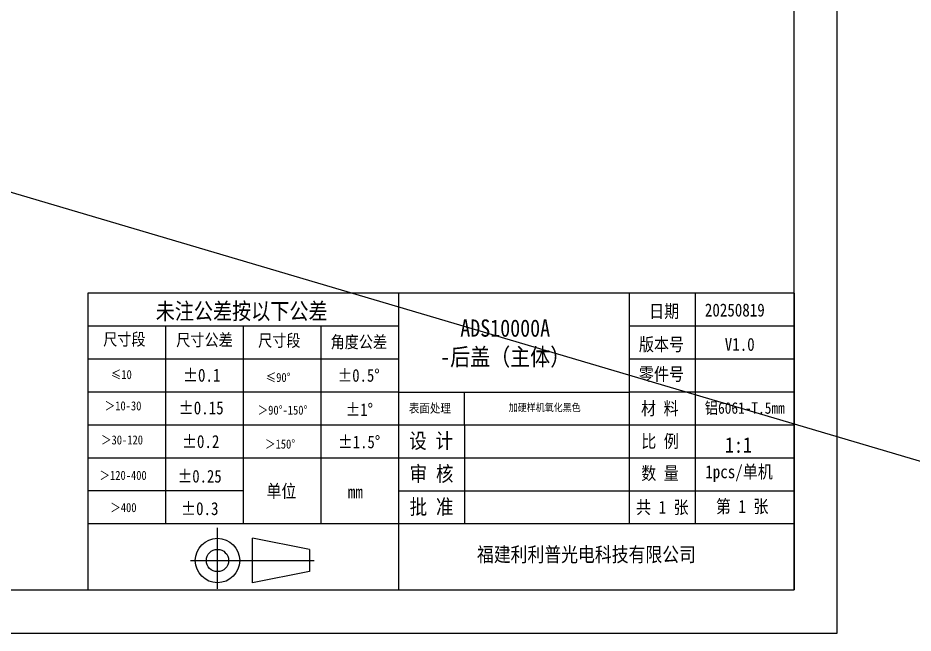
# Model space of a CAD drawing. Header units: millimetres. Extents: x -177 to 18421, y -5017 to 3255.
# Drawn here: x 2684 to 3202, y 1112 to 1468 of the extents above; entities that cross this region are included whole.
import ezdxf

# ---------------------------------------------------------------- set-up
doc = ezdxf.new("R2010")
doc.units = ezdxf.units.MM
doc.header["$LTSCALE"] = 46.255
doc.layers.get('0').update_dxf_attribs({"linetype": 'CONTINUOUS'})
doc.styles.get("Standard").update_dxf_attribs({"font": 'txt', "width": 0.85})

msp = doc.modelspace()

# ---------------------------------------------------------------- linework, layer by layer
for p, q in [((-176.891, 2211.998), (3543.087, 1111.998)), ((3133.287, 1308.799), (2724.092, 1308.799)), ((2724.092, 1308.799), (2724.092, 1136.998)), ((2904.092, 1308.799), (2904.092, 1136.998)), ((3037.652, 1308.799), (3037.652, 1175.176)), ((3076.02, 1308.799), (3076.02, 1175.812)), ((3133.287, 1308.799), (3133.287, 1136.998)), ((2904.092, 1289.71), (2724.092, 1289.71)), ((2769.092, 1289.71), (2769.092, 1175.202)), ((2814.092, 1289.71), (2814.092, 1175.202)), ((2859.092, 1289.71), (2859.092, 1175.202)), ((3133.287, 1289.71), (3037.652, 1289.71)), ((2904.092, 1270.621), (2724.092, 1270.621)), ((3133.287, 1270.621), (3037.652, 1270.621)), ((2904.092, 1251.532), (2724.092, 1251.532)), ((2904.092, 1251.532), (3037.652, 1251.532)), ((2942.27, 1232.443), (2942.27, 1251.532)), ((3133.287, 1251.532), (3037.652, 1251.532)), ((2904.092, 1232.443), (2724.092, 1232.443)), ((3133.287, 1232.443), (2904.092, 1232.443)), ((2942.27, 1232.443), (2942.27, 1175.176)), ((3133.287, 1213.354), (2724.092, 1213.354)), ((2814.092, 1194.291), (2724.092, 1194.291)), ((3133.287, 1194.265), (2904.092, 1194.265)), ((2904.092, 1175.202), (2724.092, 1175.202)), ((3133.287, 1175.176), (2904.092, 1175.176)), ((2852.526, 1160.445), (2819.45, 1166.88)), ((2852.526, 1160.445), (2852.526, 1147.574)), ((2852.526, 1147.574), (2819.45, 1141.139)), ((2724.092, 1136.998), (3133.287, 1136.998))]:
    msp.add_line(p, q)
at = {"lineweight": -3}
for p, q in [((2799.239, 1137.559), (2799.239, 1172.911)), ((2819.45, 1141.139), (2819.45, 1166.88)), ((2783.53, 1154.009), (2855.315, 1154.009))]:
    msp.add_line(p, q, dxfattribs=at)
at = {"color": 7, "linetype": 'Continuous'}
for points in [[(1608.287, 1111.998), (3158.287, 1111.998), (3158.287, 2211.998), (1608.287, 2211.998)], [(1633.287, 1136.998), (3133.287, 1136.998), (3133.287, 2186.998), (1633.287, 2186.998)]]:
    msp.add_lwpolyline(points, close=True, dxfattribs=at)
at = {"lineweight": -3}
for radius in [12.871, 6.435]:
    msp.add_circle((2799.239, 1154.009), radius, dxfattribs=at)

# ---------------------------------------------------------------- texts
for s, insert, char_height, width, attachment_point in [('{\\f宋体|b0|i0|c134|p54;未注公差按以下公差}', (2813.249, 1297.855), 9.5445, 169.57989, 5), ('{\\fSimSun|b0|i0|c134|p54;日期}', (3057.964, 1297.926), 7.5, 56.7, 5), ('{\\fSimSun|b0|i0|c0|p54;20250\\fSimSun|b0|i0|c134|p54;819}', (3081.573, 1302.809), 7.5, 47.64523, 1), ('{\\fSimSun|b0|i0|c134|p54;ADS10000A\\P-后盖（主体）}', (2965.908, 1279.617), 10, 104.15153, 5), ('{\\fSimSun|b0|i0|c134|p54;版本号}', (3056.414, 1278.73), 7.5, 56.7, 5), ('{\\fSimSun|b0|i0|c0|p2;V\\fSimSun|b0|i0|c134|p2;1.0}', (3093.07, 1282.933), 7.5, 47.64523, 1), ('{\\fSimSun|b0|i0|c134|p54;零件号}', (3056.412, 1261.508), 7.5, 57.267, 5), ('{\\fSimSun|b0|i0|c134|p54;表面处理}', (2922.268, 1241.918), 5.25, 37.6936, 5), ('{\\fSimSun|b0|i0|c134|p54;材 料}', (3055.465, 1241.67), 7.5, 57.267, 5), ('{\\fSimSun|b0|i0|c134|p54;铝6061-T.5mm}', (3104.655, 1241.981), 6.6813, 57.267, 5), ('{\\fSimSun|b0|i0|c134|p54;设 计}', (2922.987, 1222.817), 8.78094, 37.6936, 5), ('{\\fSimSun|b0|i0|c134|p54;比 例}', (3055.596, 1222.71), 7.5, 57.267, 5), ('{\\f宋体|b0|i0|c134|p54;审 核}', (2923.259, 1203.767), 8.78094, 38.178, 5), ('{\\fSimSun|b0|i0|c134|p54;数 量}', (3055.589, 1204.124), 7.5, 81, 5), ('{\\fSimSun|b0|i0|c134|p54;1pcs/单机}', (3101.357, 1204.349), 7.5, 57.267, 5), ('{\\fSimSun|b0|i0|c134|p54;单位}', (2836.278, 1193.839), 7.5, 37.6936, 5), ('{\\fSimSun|b0|i0|c134|p54;mm}', (2879.123, 1193.756), 7.5, 37.6936, 5), ('{\\f宋体|b0|i0|c134|p54;批 准}', (2923.259, 1184.597), 8.78094, 38.178, 5), ('{\\fSimSun|b0|i0|c134|p54;\\H0.85412x;共 1 张\\H1.17079x; }', (3056.908, 1184.399), 8.78094, 38.69293, 5), ('{\\fSimSun|b0|i0|c134|p54;\\H0.85412x;第 1 张\\H1.17079x; }', (3103.188, 1184.916), 8.78094, 41.14746, 5), ('{\\fSimSun|b1|i0|c134|p54;   福建利利普光电科技有限公司}', (3005.673, 1157.05), 8.41825, 188.78327, 5)]:
    msp.add_mtext(s, dxfattribs=dict(insert=insert, char_height=char_height, width=width, attachment_point=attachment_point))
at = {"lineweight": -3, "attachment_point": 5}
for s, insert, char_height, width in [('{\\fSimSun|b0|i0|c134|p54;尺寸段}', (2745.315, 1281.692), 7.05878, 63.16955), ('{\\fSimSun|b0|i0|c134|p54;尺寸公差}', (2791.729, 1281.349), 7.05878, 63.16955), ('{\\fSimSun|b0|i0|c134|p54;尺寸段}', (2835.049, 1281.005), 7.05878, 63.16955), ('{\\fSimSun|b0|i0|c134|p54;角度公差}', (2881.119, 1280.146), 7.05878, 63.16955), ('{\\fSimSun|b0|i0|c0|p54;%%P\\fSimSun|b0|i0|c134|p54;0.1}', (2790.11, 1261.259), 7.5, 40.66211), ('{\\fSimSun|b0|i0|c0|p54;%%P\\fSimSun|b0|i0|c134|p54;0.5\\fSimSun|b0|i0|c0|p54;%%D}', (2881.011, 1261.155), 7.35, 40.66211), ('{\\fSimSun|b0|i0|c134|p54;≤10}', (2743.543, 1261.622), 5.25, 20.4485), ('{\\fSimSun|b0|i0|c134|p54;≤90°}', (2834.375, 1259.926), 5.25, 61.41484), ('{\\fSimSun|b0|i0|c134|p54;＞10-30}', (2744.543, 1243.534), 5.25, 32.56221), ('{\\fSimSun|b0|i0|c0|p54;%%P\\fSimSun|b0|i0|c134|p54;0.15}', (2789.82, 1242.344), 7.5, 40.66211), ('{\\fSimSun|b0|i0|c0|p54;%%P\\fSimSun|b0|i0|c134|p54;1\\fSimSun|b0|i0|c0|p54;%%D}', (2881.382, 1241.379), 7.35, 40.66211), ('{\\fSimSun|b0|i0|c134|p54;＞90°-150°}', (2836.923, 1241.056), 5.25, 42.83625), ('{\\fSimSun|b0|i0|c134|p54;＞30-120}', (2743.941, 1223.813), 5.25, 38.82128), ('{\\fSimSun|b0|i0|c0|p54;%%P\\fSimSun|b0|i0|c134|p54;0.2}', (2789.513, 1222.851), 7.5, 40.66211), ('{\\fSimSun|b0|i0|c134|p54;＞150°}', (2835.518, 1221.404), 5.25, 61.41484), ('{\\fSimSun|b0|i0|c0|p54;%%P\\fSimSun|b0|i0|c134|p54;1.5\\fSimSun|b0|i0|c0|p54;%%D}', (2881.315, 1222.631), 7.35, 40.66211), ('{\\fSimSun|b0|i0|c134|p54;＞120-400}', (2744.577, 1203.283), 5.25, 38.60023), ('{\\fSimSun|b0|i0|c0|p54;%%P\\fSimSun|b0|i0|c134|p54;0.25}', (2788.909, 1202.769), 7.35, 40.66211), ('{\\fSimSun|b0|i0|c134|p54;＞400}', (2744.76, 1184.648), 5.25, 61.41484), ('{\\fSimSun|b0|i0|c0|p54;%%P\\fSimSun|b0|i0|c134|p54;0.3}', (2788.994, 1184.024), 7.5, 40.66211)]:
    msp.add_mtext(s, dxfattribs=dict(at, insert=insert, char_height=char_height, width=width))
at = {"color": 1, "insert": (2988.784, 1242.338), "char_height": 4.375, "width": 54.81934, "attachment_point": 5}
msp.add_mtext('{\\fSimSun|b0|i0|c134|p54;加硬样机氧化黑色}', dxfattribs=at)
at = {"linetype": 'Continuous', "insert": (3108.837, 1225.407), "char_height": 9, "width": 13.6115, "attachment_point": 3, "line_spacing_factor": 0.9}
msp.add_mtext('{\\fSimSun|b0|i0|c134|p2;1:1}', dxfattribs=at)

doc.saveas('drawing.dxf')
